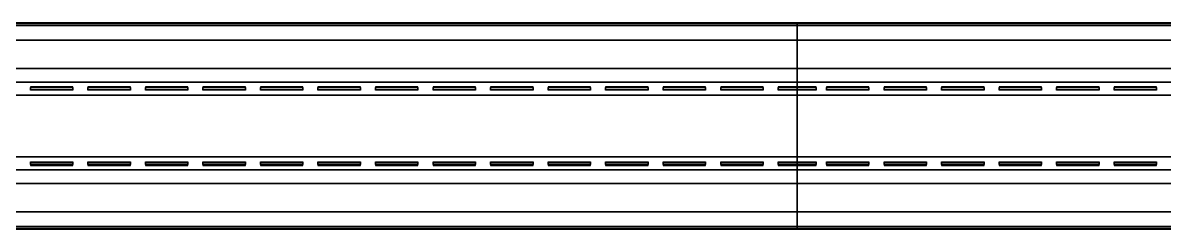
# Model space of a CAD drawing. Extents: x -86 to 86, y -35 to 0.
# Drawn here: x -42.28 to -0.25, y -30.69 to -23.11 of the extents above; entities that cross this region are included whole.
import ezdxf

# ---------------------------------------------------------------- set-up
doc = ezdxf.new("R2010")
doc.units = 0
doc.layers.add('COSTURA', color=240, linetype='CONTINUOUS')
doc.layers.add('COURO', color=190, linetype='CONTINUOUS')

msp = doc.modelspace()

# ---------------------------------------------------------------- linework, layer by layer
at = {"layer": 'COSTURA'}
for points in [[(-40.435, -25.565, 11.307), (-40.435, -25.466, 10.743), (-41.999, -25.466, 10.743), (-41.999, -25.565, 11.307)], [(-40.435, -25.487, -10.344), (-40.435, -25.586, -10.907), (-41.999, -25.586, -10.907), (-41.999, -25.487, -10.344)], [(-38.317, -25.565, 11.307), (-38.317, -25.466, 10.743), (-39.881, -25.466, 10.743), (-39.881, -25.565, 11.307)], [(-38.317, -25.487, -10.344), (-38.317, -25.586, -10.907), (-39.881, -25.586, -10.907), (-39.881, -25.487, -10.344)], [(-36.199, -25.565, 11.307), (-36.199, -25.466, 10.743), (-37.763, -25.466, 10.743), (-37.763, -25.565, 11.307)], [(-36.199, -25.487, -10.344), (-36.199, -25.586, -10.907), (-37.763, -25.586, -10.907), (-37.763, -25.487, -10.344)], [(-34.081, -25.565, 11.307), (-34.081, -25.466, 10.743), (-35.645, -25.466, 10.743), (-35.645, -25.565, 11.307)], [(-34.081, -25.487, -10.344), (-34.081, -25.586, -10.907), (-35.645, -25.586, -10.907), (-35.645, -25.487, -10.344)], [(-31.963, -25.565, 11.307), (-31.963, -25.466, 10.743), (-33.527, -25.466, 10.743), (-33.527, -25.565, 11.307)], [(-31.963, -25.487, -10.344), (-31.963, -25.586, -10.907), (-33.527, -25.586, -10.907), (-33.527, -25.487, -10.344)], [(-29.845, -25.565, 11.307), (-29.845, -25.466, 10.743), (-31.409, -25.466, 10.743), (-31.409, -25.565, 11.307)], [(-29.845, -25.487, -10.344), (-29.845, -25.586, -10.907), (-31.409, -25.586, -10.907), (-31.409, -25.487, -10.344)], [(-27.727, -25.565, 11.307), (-27.727, -25.466, 10.743), (-29.291, -25.466, 10.743), (-29.291, -25.565, 11.307)], [(-27.727, -25.487, -10.344), (-27.727, -25.586, -10.907), (-29.291, -25.586, -10.907), (-29.291, -25.487, -10.344)], [(-25.609, -25.565, 11.307), (-25.609, -25.466, 10.743), (-27.173, -25.466, 10.743), (-27.173, -25.565, 11.307)], [(-25.609, -25.487, -10.344), (-25.609, -25.586, -10.907), (-27.173, -25.586, -10.907), (-27.173, -25.487, -10.344)], [(-23.491, -25.565, 11.307), (-23.491, -25.466, 10.743), (-25.055, -25.466, 10.743), (-25.055, -25.565, 11.307)], [(-23.491, -25.487, -10.344), (-23.491, -25.586, -10.907), (-25.055, -25.586, -10.907), (-25.055, -25.487, -10.344)], [(-21.373, -25.565, 11.307), (-21.373, -25.466, 10.743), (-22.937, -25.466, 10.743), (-22.937, -25.565, 11.307)], [(-21.373, -25.487, -10.344), (-21.373, -25.586, -10.907), (-22.937, -25.586, -10.907), (-22.937, -25.487, -10.344)], [(-19.255, -25.565, 11.307), (-19.255, -25.466, 10.743), (-20.819, -25.466, 10.743), (-20.819, -25.565, 11.307)], [(-19.255, -25.487, -10.344), (-19.255, -25.586, -10.907), (-20.819, -25.586, -10.907), (-20.819, -25.487, -10.344)], [(-17.137, -25.565, 11.307), (-17.137, -25.466, 10.743), (-18.701, -25.466, 10.743), (-18.701, -25.565, 11.307)], [(-17.137, -25.487, -10.344), (-17.137, -25.586, -10.907), (-18.701, -25.586, -10.907), (-18.701, -25.487, -10.344)], [(-15.019, -25.565, 11.307), (-15.019, -25.466, 10.743), (-16.582, -25.466, 10.743), (-16.582, -25.565, 11.307)], [(-15.019, -25.487, -10.344), (-15.019, -25.586, -10.907), (-16.582, -25.586, -10.907), (-16.582, -25.487, -10.344)], [(-14.464, -25.565, 11.307), (-13.768, -25.565, 11.307), (-13.768, -25.466, 10.743), (-14.464, -25.466, 10.743)], [(-14.464, -25.487, -10.344), (-13.768, -25.487, -10.344), (-13.768, -25.586, -10.907), (-14.464, -25.586, -10.907)], [(-13.071, -25.565, 11.307), (-13.071, -25.466, 10.743), (-13.768, -25.466, 10.743), (-13.768, -25.565, 11.307)], [(-13.071, -25.487, -10.344), (-13.071, -25.586, -10.907), (-13.768, -25.586, -10.907), (-13.768, -25.487, -10.344)], [(-11.122, -25.565, 11.307), (-11.122, -25.466, 10.743), (-12.685, -25.466, 10.743), (-12.685, -25.565, 11.307)], [(-11.122, -25.487, -10.344), (-11.122, -25.586, -10.907), (-12.685, -25.586, -10.907), (-12.685, -25.487, -10.344)], [(-9.004, -25.565, 11.307), (-9.004, -25.466, 10.743), (-10.567, -25.466, 10.743), (-10.567, -25.565, 11.307)], [(-9.004, -25.487, -10.344), (-9.004, -25.586, -10.907), (-10.567, -25.586, -10.907), (-10.567, -25.487, -10.344)], [(-6.886, -25.565, 11.307), (-6.886, -25.466, 10.743), (-8.449, -25.466, 10.743), (-8.449, -25.565, 11.307)], [(-6.886, -25.487, -10.344), (-6.886, -25.586, -10.907), (-8.449, -25.586, -10.907), (-8.449, -25.487, -10.344)], [(-4.768, -25.565, 11.307), (-4.768, -25.466, 10.743), (-6.331, -25.466, 10.743), (-6.331, -25.565, 11.307)], [(-4.768, -25.487, -10.344), (-4.768, -25.586, -10.907), (-6.331, -25.586, -10.907), (-6.331, -25.487, -10.344)], [(-2.65, -25.565, 11.307), (-2.65, -25.466, 10.743), (-4.213, -25.466, 10.743), (-4.213, -25.565, 11.307)], [(-2.65, -25.487, -10.344), (-2.65, -25.586, -10.907), (-4.213, -25.586, -10.907), (-4.213, -25.487, -10.344)], [(-0.532, -25.565, 11.307), (-0.532, -25.466, 10.743), (-2.095, -25.466, 10.743), (-2.095, -25.565, 11.307)], [(-0.532, -25.487, -10.344), (-0.532, -25.586, -10.907), (-2.095, -25.586, -10.907), (-2.095, -25.487, -10.344)], [(-40.435, -28.213, -10.907), (-40.435, -28.313, -10.344), (-41.999, -28.313, -10.344), (-41.999, -28.213, -10.907)], [(-40.435, -28.355, 10.602), (-40.435, -28.256, 11.165), (-41.999, -28.256, 11.165), (-41.999, -28.355, 10.602)], [(-38.317, -28.213, -10.907), (-38.317, -28.313, -10.344), (-39.881, -28.313, -10.344), (-39.881, -28.213, -10.907)], [(-38.317, -28.355, 10.602), (-38.317, -28.256, 11.165), (-39.881, -28.256, 11.165), (-39.881, -28.355, 10.602)], [(-36.199, -28.213, -10.907), (-36.199, -28.313, -10.344), (-37.763, -28.313, -10.344), (-37.763, -28.213, -10.907)], [(-36.199, -28.355, 10.602), (-36.199, -28.256, 11.165), (-37.763, -28.256, 11.165), (-37.763, -28.355, 10.602)], [(-34.081, -28.213, -10.907), (-34.081, -28.313, -10.344), (-35.645, -28.313, -10.344), (-35.645, -28.213, -10.907)], [(-34.081, -28.355, 10.602), (-34.081, -28.256, 11.165), (-35.645, -28.256, 11.165), (-35.645, -28.355, 10.602)], [(-31.963, -28.213, -10.907), (-31.963, -28.313, -10.344), (-33.527, -28.313, -10.344), (-33.527, -28.213, -10.907)], [(-31.963, -28.355, 10.602), (-31.963, -28.256, 11.165), (-33.527, -28.256, 11.165), (-33.527, -28.355, 10.602)], [(-29.845, -28.213, -10.907), (-29.845, -28.313, -10.344), (-31.409, -28.313, -10.344), (-31.409, -28.213, -10.907)], [(-29.845, -28.355, 10.602), (-29.845, -28.256, 11.165), (-31.409, -28.256, 11.165), (-31.409, -28.355, 10.602)], [(-27.727, -28.213, -10.907), (-27.727, -28.313, -10.344), (-29.291, -28.313, -10.344), (-29.291, -28.213, -10.907)], [(-27.727, -28.355, 10.602), (-27.727, -28.256, 11.165), (-29.291, -28.256, 11.165), (-29.291, -28.355, 10.602)], [(-25.609, -28.213, -10.907), (-25.609, -28.313, -10.344), (-27.173, -28.313, -10.344), (-27.173, -28.213, -10.907)], [(-25.609, -28.355, 10.602), (-25.609, -28.256, 11.165), (-27.173, -28.256, 11.165), (-27.173, -28.355, 10.602)], [(-23.491, -28.213, -10.907), (-23.491, -28.313, -10.344), (-25.055, -28.313, -10.344), (-25.055, -28.213, -10.907)], [(-23.491, -28.355, 10.602), (-23.491, -28.256, 11.165), (-25.055, -28.256, 11.165), (-25.055, -28.355, 10.602)], [(-21.373, -28.213, -10.907), (-21.373, -28.313, -10.344), (-22.937, -28.313, -10.344), (-22.937, -28.213, -10.907)], [(-21.373, -28.355, 10.602), (-21.373, -28.256, 11.165), (-22.937, -28.256, 11.165), (-22.937, -28.355, 10.602)], [(-19.255, -28.213, -10.907), (-19.255, -28.313, -10.344), (-20.819, -28.313, -10.344), (-20.819, -28.213, -10.907)], [(-19.255, -28.355, 10.602), (-19.255, -28.256, 11.165), (-20.819, -28.256, 11.165), (-20.819, -28.355, 10.602)], [(-17.137, -28.213, -10.907), (-17.137, -28.313, -10.344), (-18.701, -28.313, -10.344), (-18.701, -28.213, -10.907)], [(-17.137, -28.355, 10.602), (-17.137, -28.256, 11.165), (-18.701, -28.256, 11.165), (-18.701, -28.355, 10.602)], [(-15.019, -28.213, -10.907), (-15.019, -28.313, -10.344), (-16.582, -28.313, -10.344), (-16.582, -28.213, -10.907)], [(-15.019, -28.355, 10.602), (-15.019, -28.256, 11.165), (-16.582, -28.256, 11.165), (-16.582, -28.355, 10.602)], [(-14.464, -28.213, -10.907), (-13.768, -28.213, -10.907), (-13.768, -28.313, -10.344), (-14.464, -28.313, -10.344)], [(-14.464, -28.355, 10.602), (-13.768, -28.355, 10.602), (-13.768, -28.256, 11.165), (-14.464, -28.256, 11.165)], [(-13.071, -28.213, -10.907), (-13.071, -28.313, -10.344), (-13.768, -28.313, -10.344), (-13.768, -28.213, -10.907)], [(-13.071, -28.355, 10.602), (-13.071, -28.256, 11.165), (-13.768, -28.256, 11.165), (-13.768, -28.355, 10.602)], [(-11.122, -28.213, -10.907), (-11.122, -28.313, -10.344), (-12.685, -28.313, -10.344), (-12.685, -28.213, -10.907)], [(-11.122, -28.355, 10.602), (-11.122, -28.256, 11.165), (-12.685, -28.256, 11.165), (-12.685, -28.355, 10.602)], [(-9.004, -28.213, -10.907), (-9.004, -28.313, -10.344), (-10.567, -28.313, -10.344), (-10.567, -28.213, -10.907)], [(-9.004, -28.355, 10.602), (-9.004, -28.256, 11.165), (-10.567, -28.256, 11.165), (-10.567, -28.355, 10.602)], [(-6.886, -28.213, -10.907), (-6.886, -28.313, -10.344), (-8.449, -28.313, -10.344), (-8.449, -28.213, -10.907)], [(-6.886, -28.355, 10.602), (-6.886, -28.256, 11.165), (-8.449, -28.256, 11.165), (-8.449, -28.355, 10.602)], [(-4.768, -28.213, -10.907), (-4.768, -28.313, -10.344), (-6.331, -28.313, -10.344), (-6.331, -28.213, -10.907)], [(-4.768, -28.355, 10.602), (-4.768, -28.256, 11.165), (-6.331, -28.256, 11.165), (-6.331, -28.355, 10.602)], [(-2.65, -28.213, -10.907), (-2.65, -28.313, -10.344), (-4.213, -28.313, -10.344), (-4.213, -28.213, -10.907)], [(-2.65, -28.355, 10.602), (-2.65, -28.256, 11.165), (-4.213, -28.256, 11.165), (-4.213, -28.355, 10.602)], [(-0.532, -28.213, -10.907), (-0.532, -28.313, -10.344), (-2.095, -28.313, -10.344), (-2.095, -28.213, -10.907)], [(-0.532, -28.355, 10.602), (-0.532, -28.256, 11.165), (-2.095, -28.256, 11.165), (-2.095, -28.355, 10.602)]]:
    msp.add_3dface(points, dxfattribs=at)

# ---------------------------------------------------------------- meshes
at = {"layer": 'COURO'}
mesh = msp.add_polyface(dxfattribs=at)
corners = [(64.054, -28.038, 12.612), (64.054, -28.038, 12.612), (64.054, -28.038, 12.612), (64.054, -25.767, 12.612), (64.054, -25.767, 12.612), (64.054, -25.767, 12.612), (64.054, -28.507, 9.486), (64.054, -28.507, 9.486), (64.054, -28.507, 9.486), (64.054, -25.297, 9.486), (64.054, -25.297, 9.486), (64.054, -25.297, 9.486), (64.054, -29.011, 7.23), (64.054, -29.011, 7.23), (64.054, -29.011, 7.23), (64.054, -24.793, 7.23), (64.054, -24.793, 7.23), (64.054, -24.793, 7.23), (64.054, -27.964, 7.224), (64.054, -25.84, 7.224), (64.054, -30.058, 4.244), (64.054, -30.058, 4.244), (64.054, -30.058, 4.244), (64.054, -23.747, 4.244), (64.054, -23.747, 4.244), (64.054, -23.747, 4.244), (64.054, -30.599, 1.784), (64.054, -30.599, 1.784), (64.054, -30.599, 1.784), (64.054, -23.205, 1.784), (64.054, -23.205, 1.784), (64.054, -23.205, 1.784), (64.054, -30.667, 1.045), (64.054, -30.667, 1.045), (64.054, -30.667, 1.045), (64.054, -23.137, 1.045), (64.054, -23.137, 1.045), (64.054, -23.137, 1.045), (64.054, -27.891, 0.987), (64.054, -25.914, 0.987), (64.054, -30.69, 0.306), (64.054, -30.69, 0.306), (64.054, -30.69, 0.306), (64.054, -27.891, 0.306), (64.054, -25.914, 0.306), (64.054, -23.115, 0.306), (64.054, -23.115, 0.306), (64.054, -23.115, 0.306), (64.054, -27.891, -0.375), (64.054, -25.914, -0.375), (64.054, -30.667, -0.433), (64.054, -30.667, -0.433), (64.054, -30.667, -0.433), (64.054, -23.137, -0.433), (64.054, -23.137, -0.433), (64.054, -23.137, -0.433), (64.054, -30.599, -1.172), (64.054, -30.599, -1.172), (64.054, -30.599, -1.172), (64.054, -23.205, -1.172), (64.054, -23.205, -1.172), (64.054, -23.205, -1.172), (64.054, -30.058, -3.632), (64.054, -30.058, -3.632), (64.054, -30.058, -3.632), (64.054, -23.747, -3.632), (64.054, -23.747, -3.632), (64.054, -23.747, -3.632), (64.054, -27.964, -6.612), (64.054, -25.84, -6.612), (64.054, -29.011, -6.618), (64.054, -29.011, -6.618), (64.054, -29.011, -6.618), (64.054, -24.793, -6.618), (64.054, -24.793, -6.618), (64.054, -24.793, -6.618), (64.054, -28.507, -8.874), (64.054, -28.507, -8.874), (64.054, -28.507, -8.874), (64.054, -25.297, -8.874), (64.054, -25.297, -8.874), (64.054, -25.297, -8.874), (64.054, -28.038, -12), (64.054, -28.038, -12), (64.054, -28.038, -12), (64.054, -25.767, -12), (64.054, -25.767, -12), (64.054, -25.767, -12), (-13.768, -28.038, 12.612), (-13.768, -28.038, 12.612), (-13.768, -25.767, 12.612), (-13.768, -25.767, 12.612), (-13.768, -28.507, 9.486), (-13.768, -28.507, 9.486), (-13.768, -25.297, 9.486), (-13.768, -25.297, 9.486), (-13.768, -29.011, 7.23), (-13.768, -29.011, 7.23), (-13.768, -24.793, 7.23), (-13.768, -24.793, 7.23), (-13.768, -24.793, 7.23), (-13.768, -30.058, 4.244), (-13.768, -30.058, 4.244), (-13.768, -23.747, 4.244), (-13.768, -23.747, 4.244), (-13.768, -23.747, 4.244), (-13.768, -30.599, 1.784), (-13.768, -30.599, 1.784), (-13.768, -30.599, 1.784), (-13.768, -23.205, 1.784), (-13.768, -23.205, 1.784), (-13.768, -30.667, 1.045), (-13.768, -30.667, 1.045), (-13.768, -30.667, 1.045), (-13.768, -23.137, 1.045), (-13.768, -23.137, 1.045), (-13.768, -30.69, 0.306), (-13.768, -30.69, 0.306), (-13.768, -23.115, 0.306), (-13.768, -23.115, 0.306), (-13.768, -30.667, -0.433), (-13.768, -30.667, -0.433), (-13.768, -30.667, -0.433), (-13.768, -23.137, -0.433), (-13.768, -23.137, -0.433), (-13.768, -30.599, -1.172), (-13.768, -30.599, -1.172), (-13.768, -30.599, -1.172), (-13.768, -23.205, -1.172), (-13.768, -23.205, -1.172), (-13.768, -30.058, -3.632), (-13.768, -30.058, -3.632), (-13.768, -23.747, -3.632), (-13.768, -23.747, -3.632), (-13.768, -23.747, -3.632), (-13.768, -29.011, -6.618), (-13.768, -29.011, -6.618), (-13.768, -24.793, -6.618), (-13.768, -24.793, -6.618), (-13.768, -24.793, -6.618), (-13.768, -28.507, -8.874), (-13.768, -28.507, -8.874), (-13.768, -25.297, -8.874), (-13.768, -25.297, -8.874), (-13.768, -28.038, -12), (-13.768, -28.038, -12), (-13.768, -25.767, -12), (-13.768, -25.767, -12), (-64.091, -28.038, 12.612), (-64.091, -28.038, 12.612), (-64.091, -28.038, 12.612), (-64.091, -25.767, 12.612), (-64.091, -25.767, 12.612), (-64.091, -25.767, 12.612), (-64.091, -28.507, 9.486), (-64.091, -28.507, 9.486), (-64.091, -28.507, 9.486), (-64.091, -25.297, 9.486), (-64.091, -25.297, 9.486), (-64.091, -25.297, 9.486), (-64.091, -29.011, 7.23), (-64.091, -29.011, 7.23), (-64.091, -29.011, 7.23), (-64.091, -24.793, 7.23), (-64.091, -24.793, 7.23), (-64.091, -24.793, 7.23), (-64.091, -27.964, 7.224), (-64.091, -25.84, 7.224), (-64.091, -30.058, 4.244), (-64.091, -30.058, 4.244), (-64.091, -30.058, 4.244), (-64.091, -23.747, 4.244), (-64.091, -23.747, 4.244), (-64.091, -23.747, 4.244), (-64.091, -30.599, 1.784), (-64.091, -30.599, 1.784), (-64.091, -30.599, 1.784), (-64.091, -23.205, 1.784), (-64.091, -23.205, 1.784), (-64.091, -23.205, 1.784), (-64.091, -30.667, 1.045), (-64.091, -30.667, 1.045), (-64.091, -30.667, 1.045), (-64.091, -23.137, 1.045), (-64.091, -23.137, 1.045), (-64.091, -23.137, 1.045), (-64.091, -27.891, 0.987), (-64.091, -25.914, 0.987), (-64.091, -30.69, 0.306), (-64.091, -30.69, 0.306), (-64.091, -30.69, 0.306), (-64.091, -27.891, 0.306), (-64.091, -25.914, 0.306), (-64.091, -23.115, 0.306), (-64.091, -23.115, 0.306), (-64.091, -23.115, 0.306), (-64.091, -27.891, -0.375), (-64.091, -25.914, -0.375), (-64.091, -30.667, -0.433), (-64.091, -30.667, -0.433), (-64.091, -30.667, -0.433), (-64.091, -23.137, -0.433), (-64.091, -23.137, -0.433), (-64.091, -23.137, -0.433), (-64.091, -30.599, -1.172), (-64.091, -30.599, -1.172), (-64.091, -30.599, -1.172), (-64.091, -23.205, -1.172), (-64.091, -23.205, -1.172), (-64.091, -23.205, -1.172), (-64.091, -30.058, -3.632), (-64.091, -30.058, -3.632), (-64.091, -30.058, -3.632), (-64.091, -23.747, -3.632), (-64.091, -23.747, -3.632), (-64.091, -23.747, -3.632), (-64.091, -27.964, -6.612), (-64.091, -25.84, -6.612), (-64.091, -29.011, -6.618), (-64.091, -29.011, -6.618), (-64.091, -29.011, -6.618), (-64.091, -24.793, -6.618), (-64.091, -24.793, -6.618), (-64.091, -24.793, -6.618), (-64.091, -28.507, -8.874), (-64.091, -28.507, -8.874), (-64.091, -28.507, -8.874), (-64.091, -25.297, -8.874), (-64.091, -25.297, -8.874), (-64.091, -25.297, -8.874), (-64.091, -28.038, -12), (-64.091, -28.038, -12), (-64.091, -28.038, -12), (-64.091, -25.767, -12), (-64.091, -25.767, -12), (-64.091, -25.767, -12)]
mesh.append_faces([[corners[k] for k in face] for face in [(84, 145, 147, 87), (76, 82, 68, 70), (69, 85, 79, 73), (66, 132, 129, 61), (75, 138, 133, 67), (86, 146, 142, 80), (69, 68, 82, 85), (54, 123, 119, 47), (60, 128, 124, 55), (44, 49, 53, 45), (43, 48, 49, 44), (40, 50, 48, 43), (48, 50, 56, 62), (48, 62, 70, 68), (65, 59, 53, 49), (65, 49, 69, 73), (81, 143, 137, 74), (49, 48, 68, 69), (90, 88, 1, 4), (6, 12, 18, 0), (19, 15, 9, 3), (109, 105, 25, 30), (103, 98, 16, 24), (95, 91, 5, 11), (19, 3, 0, 18), (118, 115, 37, 46), (114, 110, 31, 36), (44, 45, 35, 39), (43, 44, 39, 38), (40, 43, 38, 32), (26, 32, 38, 20), (12, 20, 38, 18), (35, 29, 23, 39), (19, 39, 23, 15), (100, 94, 10, 17), (39, 19, 18, 38), (63, 58, 127, 130), (72, 64, 131, 136), (83, 77, 140, 144), (51, 42, 117, 120), (57, 52, 122, 126), (78, 71, 135, 141), (27, 22, 102, 106), (21, 13, 96, 101), (8, 2, 89, 93), (41, 34, 113, 116), (33, 28, 108, 112), (14, 7, 92, 97), (231, 234, 147, 145), (226, 220, 216, 232), (217, 223, 229, 235), (213, 208, 129, 132), (222, 214, 134, 139), (233, 227, 142, 146), (217, 235, 232, 216), (201, 194, 119, 123), (207, 202, 124, 128), (192, 195, 203, 197), (191, 192, 197, 196), (190, 191, 196, 200), (206, 200, 196, 212), (220, 212, 196, 216), (203, 209, 215, 197), (217, 197, 215, 223), (228, 221, 137, 143), (197, 217, 216, 196), (90, 151, 148, 88), (156, 150, 166, 162), (167, 153, 159, 165), (109, 177, 172, 105), (104, 171, 163, 99), (95, 158, 152, 91), (167, 166, 150, 153), (118, 193, 184, 115), (114, 183, 178, 110), (192, 187, 185, 195), (191, 186, 187, 192), (190, 182, 186, 191), (186, 182, 176, 170), (186, 170, 162, 166), (173, 179, 185, 187), (173, 187, 167, 165), (100, 164, 157, 94), (187, 186, 166, 167), (210, 130, 127, 205), (219, 136, 131, 211), (230, 144, 140, 224), (198, 120, 117, 189), (204, 125, 121, 199), (225, 141, 135, 218), (174, 106, 102, 169), (168, 101, 96, 160), (155, 93, 89, 149), (188, 116, 113, 181), (180, 111, 107, 175), (161, 97, 92, 154)]])

doc.saveas('drawing.dxf')
